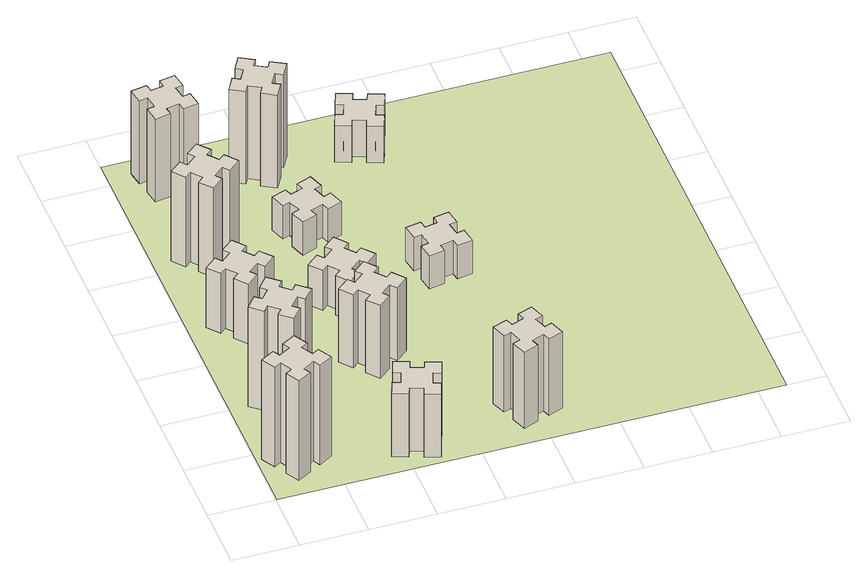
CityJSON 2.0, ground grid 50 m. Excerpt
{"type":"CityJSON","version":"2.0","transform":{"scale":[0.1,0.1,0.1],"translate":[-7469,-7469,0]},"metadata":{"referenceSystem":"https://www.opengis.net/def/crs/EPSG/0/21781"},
"CityObjects":{
"building1":{"type":"Building","attributes":{"class":"1000","function":"1000","usage":"1000","yearOfConstruction":2016,"roofType":"1000","measuredHeight":90,"storeysAboveGround":30,"storeysBelowGround":0},"geometry":[{"type":"Solid","lod":"1","boundaries":[[[[0,1,2,3,4,5,6,7,8,9,10,11,12,13,14,15,16,17,18,19]],[[17,16,20,21]],[[16,15,22,20]],[[15,14,23,22]],[[14,13,24,23]],[[13,12,25,24]],[[12,11,26,25]],[[11,10,27,26]],[[10,9,28,27]],[[9,8,29,28]],[[8,7,30,29]],[[7,6,31,30]],[[6,5,32,31]],[[5,4,33,32]],[[4,3,34,33]],[[3,2,35,34]],[[2,1,36,35]],[[1,0,37,36]],[[0,19,38,37]],[[19,18,39,38]],[[18,17,21,39]],[[24,25,26,27,28,29,30,31,32,33,34,35,36,37,38,39,21,20,22,23]]]]}]},
"building2":{"type":"Building","attributes":{"class":"1000","function":"1000","usage":"1000","yearOfConstruction":2016,"roofType":"1000","measuredHeight":90,"storeysAboveGround":30,"storeysBelowGround":0},"geometry":[{"type":"Solid","lod":"1","boundaries":[[[[40,41,42,43,44,45,46,47,48,49,50,51,52,53,54,55,56,57,58,59]],[[57,56,60,61]],[[56,55,62,60]],[[55,54,63,62]],[[54,53,64,63]],[[53,52,65,64]],[[52,51,66,65]],[[51,50,67,66]],[[50,49,68,67]],[[49,48,69,68]],[[48,47,70,69]],[[47,46,71,70]],[[46,45,72,71]],[[45,44,73,72]],[[44,43,74,73]],[[43,42,75,74]],[[42,41,76,75]],[[41,40,77,76]],[[40,59,78,77]],[[59,58,79,78]],[[58,57,61,79]],[[64,65,66,67,68,69,70,71,72,73,74,75,76,77,78,79,61,60,62,63]]]]}]},
"building3":{"type":"Building","attributes":{"class":"1000","function":"1000","usage":"1000","yearOfConstruction":2016,"roofType":"1000","measuredHeight":54,"storeysAboveGround":30,"storeysBelowGround":0},"geometry":[{"type":"Solid","lod":"1","boundaries":[[[[80,81,82,83,84,85,86,87,88,89,90,91,92,93,94,95,96,97,98,99]],[[97,96,100,101]],[[96,95,102,100]],[[95,94,103,102]],[[94,93,104,103]],[[93,92,105,104]],[[92,91,106,105]],[[91,90,107,106]],[[90,89,108,107]],[[89,88,109,108]],[[88,87,110,109]],[[87,86,111,110]],[[86,85,112,111]],[[85,84,113,112]],[[84,83,114,113]],[[83,82,115,114]],[[82,81,116,115]],[[81,80,117,116]],[[80,99,118,117]],[[99,98,119,118]],[[98,97,101,119]],[[104,105,106,107,108,109,110,111,112,113,114,115,116,117,118,119,101,100,102,103]]]]}]},
"building4":{"type":"Building","attributes":{"class":"1000","function":"1000","usage":"1000","yearOfConstruction":2016,"roofType":"1000","measuredHeight":81,"storeysAboveGround":30,"storeysBelowGround":0},"geometry":[{"type":"Solid","lod":"1","boundaries":[[[[120,121,122,123,124,125,126,127,128,129,130,131,132,133,134,135,136,137,138,139]],[[137,136,140,141]],[[136,135,142,140]],[[135,134,143,142]],[[134,133,144,143]],[[133,132,145,144]],[[132,131,146,145]],[[131,130,147,146]],[[130,129,148,147]],[[129,128,149,148]],[[128,127,150,149]],[[127,126,151,150]],[[126,125,152,151]],[[125,124,153,152]],[[124,123,154,153]],[[123,122,155,154]],[[122,121,156,155]],[[121,120,157,156]],[[120,139,158,157]],[[139,138,159,158]],[[138,137,141,159]],[[144,145,146,147,148,149,150,151,152,153,154,155,156,157,158,159,141,140,142,143]]]]}]},
"building5":{"type":"Building","attributes":{"class":"1000","function":"1000","usage":"1000","yearOfConstruction":2016,"roofType":"1000","measuredHeight":57,"storeysAboveGround":30,"storeysBelowGround":0},"geometry":[{"type":"Solid","lod":"1","boundaries":[[[[160,161,162,163,164,165,166,167,168,169,170,171,172,173,174,175,176,177,178,179]],[[177,176,180,181]],[[176,175,182,180]],[[175,174,183,182]],[[174,173,184,183]],[[173,172,185,184]],[[172,171,186,185]],[[171,170,187,186]],[[170,169,188,187]],[[169,168,189,188]],[[168,167,190,189]],[[167,166,191,190]],[[166,165,192,191]],[[165,164,193,192]],[[164,163,194,193]],[[163,162,195,194]],[[162,161,196,195]],[[161,160,197,196]],[[160,179,198,197]],[[179,178,199,198]],[[178,177,181,199]],[[184,185,186,187,188,189,190,191,192,193,194,195,196,197,198,199,181,180,182,183]]]]}]},
"building6":{"type":"Building","attributes":{"class":"1000","function":"1000","usage":"1000","yearOfConstruction":2016,"roofType":"1000","measuredHeight":75,"storeysAboveGround":30,"storeysBelowGround":0},"geometry":[{"type":"Solid","lod":"1","boundaries":[[[[200,201,202,203,204,205,206,207,208,209,210,211,212,213,214,215,216,217,218,219]],[[217,216,220,221]],[[216,215,222,220]],[[215,214,223,222]],[[214,213,224,223]],[[213,212,225,224]],[[212,211,226,225]],[[211,210,227,226]],[[210,209,228,227]],[[209,208,229,228]],[[208,207,230,229]],[[207,206,231,230]],[[206,205,232,231]],[[205,204,233,232]],[[204,203,234,233]],[[203,202,235,234]],[[202,201,236,235]],[[201,200,237,236]],[[200,219,238,237]],[[219,218,239,238]],[[218,217,221,239]],[[224,225,226,227,228,229,230,231,232,233,234,235,236,237,238,239,221,220,222,223]]]]}]},
"building7":{"type":"Building","attributes":{"class":"1000","function":"1000","usage":"1000","yearOfConstruction":2016,"roofType":"1000","measuredHeight":66,"storeysAboveGround":30,"storeysBelowGround":0},"geometry":[{"type":"Solid","lod":"1","boundaries":[[[[240,241,242,243,244,245,246,247,248,249,250,251,252,253,254,255,256,257,258,259]],[[257,256,260,261]],[[256,255,262,260]],[[255,254,263,262]],[[254,253,264,263]],[[253,252,265,264]],[[252,251,266,265]],[[251,250,267,266]],[[250,249,268,267]],[[249,248,269,268]],[[248,247,270,269]],[[247,246,271,270]],[[246,245,272,271]],[[245,244,273,272]],[[244,243,274,273]],[[243,242,275,274]],[[242,241,276,275]],[[241,240,277,276]],[[240,259,278,277]],[[259,258,279,278]],[[258,257,261,279]],[[264,265,266,267,268,269,270,271,272,273,274,275,276,277,278,279,261,260,262,263]]]]}]},
"building8":{"type":"Building","attributes":{"class":"1000","function":"1000","usage":"1000","yearOfConstruction":2016,"roofType":"1000","measuredHeight":36,"storeysAboveGround":30,"storeysBelowGround":0},"geometry":[{"type":"Solid","lod":"1","boundaries":[[[[280,281,282,283,284,285,286,287,288,289,290,291,292,293,294,295,296,297,298,299]],[[297,296,300,301]],[[296,295,302,300]],[[295,294,303,302]],[[294,293,304,303]],[[293,292,305,304]],[[292,291,306,305]],[[291,290,307,306]],[[290,289,308,307]],[[289,288,309,308]],[[288,287,310,309]],[[287,286,311,310]],[[286,285,312,311]],[[285,284,313,312]],[[284,283,314,313]],[[283,282,315,314]],[[282,281,316,315]],[[281,280,317,316]],[[280,299,318,317]],[[299,298,319,318]],[[298,297,301,319]],[[304,305,306,307,308,309,310,311,312,313,314,315,316,317,318,319,301,300,302,303]]]]}]},
"building9":{"type":"Building","attributes":{"class":"1000","function":"1000","usage":"1000","yearOfConstruction":2016,"roofType":"1000","measuredHeight":30,"storeysAboveGround":30,"storeysBelowGround":0},"geometry":[{"type":"Solid","lod":"1","boundaries":[[[[320,321,322,323,324,325,326,327,328,329,330,331,332,333,334,335,336,337,338,339]],[[337,336,340,341]],[[336,335,342,340]],[[335,334,343,342]],[[334,333,344,343]],[[333,332,345,344]],[[332,331,346,345]],[[331,330,347,346]],[[330,329,348,347]],[[329,328,349,348]],[[328,327,350,349]],[[327,326,351,350]],[[326,325,352,351]],[[325,324,353,352]],[[324,323,354,353]],[[323,322,355,354]],[[322,321,356,355]],[[321,320,357,356]],[[320,339,358,357]],[[339,338,359,358]],[[338,337,341,359]],[[344,345,346,347,348,349,350,351,352,353,354,355,356,357,358,359,341,340,342,343]]]]}]},
"building10":{"type":"Building","attributes":{"class":"1000","function":"1000","usage":"1000","yearOfConstruction":2016,"roofType":"1000","measuredHeight":84,"storeysAboveGround":30,"storeysBelowGround":0},"geometry":[{"type":"Solid","lod":"1","boundaries":[[[[360,361,362,363,364,365,366,367,368,369,370,371,372,373,374,375,376,377,378,379]],[[377,376,380,381]],[[376,375,382,380]],[[375,374,383,382]],[[374,373,384,383]],[[373,372,385,384]],[[372,371,386,385]],[[371,370,387,386]],[[370,369,388,387]],[[369,368,389,388]],[[368,367,390,389]],[[367,366,391,390]],[[366,365,392,391]],[[365,364,393,392]],[[364,363,394,393]],[[363,362,395,394]],[[362,361,396,395]],[[361,360,397,396]],[[360,379,398,397]],[[379,378,399,398]],[[378,377,381,399]],[[384,385,386,387,388,389,390,391,392,393,394,395,396,397,398,399,381,380,382,383]]]]}]},
"building11":{"type":"Building","attributes":{"class":"1000","function":"1000","usage":"1000","yearOfConstruction":2016,"roofType":"1000","measuredHeight":69,"storeysAboveGround":30,"storeysBelowGround":0},"geometry":[{"type":"Solid","lod":"1","boundaries":[[[[400,401,402,403,404,405,406,407,408,409,410,411,412,413,414,415,416,417,418,419]],[[417,416,420,421]],[[416,415,422,420]],[[415,414,423,422]],[[414,413,424,423]],[[413,412,425,424]],[[412,411,426,425]],[[411,410,427,426]],[[410,409,428,427]],[[409,408,429,428]],[[408,407,430,429]],[[407,406,431,430]],[[406,405,432,431]],[[405,404,433,432]],[[404,403,434,433]],[[403,402,435,434]],[[402,401,436,435]],[[401,400,437,436]],[[400,419,438,437]],[[419,418,439,438]],[[418,417,421,439]],[[424,425,426,427,428,429,430,431,432,433,434,435,436,437,438,439,421,420,422,423]]]]}]},
"building12":{"type":"Building","attributes":{"class":"1000","function":"1000","usage":"1000","yearOfConstruction":2016,"roofType":"1000","measuredHeight":30,"storeysAboveGround":30,"storeysBelowGround":0},"geometry":[{"type":"Solid","lod":"1","boundaries":[[[[440,441,442,443,444,445,446,447,448,449,450,451,452,453,454,455,456,457,458,459]],[[457,456,460,461]],[[456,455,462,460]],[[455,454,463,462]],[[454,453,464,463]],[[453,452,465,464]],[[452,451,466,465]],[[451,450,467,466]],[[450,449,468,467]],[[449,448,469,468]],[[448,447,470,469]],[[447,446,471,470]],[[446,445,472,471]],[[445,444,473,472]],[[444,443,474,473]],[[443,442,475,474]],[[442,441,476,475]],[[441,440,477,476]],[[440,459,478,477]],[[459,458,479,478]],[[458,457,461,479]],[[464,465,466,467,468,469,470,471,472,473,474,475,476,477,478,479,461,460,462,463]]]]}]},
"building13":{"type":"Building","attributes":{"class":"1000","function":"1000","usage":"1000","yearOfConstruction":2016,"roofType":"1000","measuredHeight":33,"storeysAboveGround":30,"storeysBelowGround":0},"geometry":[{"type":"Solid","lod":"1","boundaries":[[[[480,481,482,483,484,485,486,487,488,489,490,491,492,493,494,495,496,497,498,499]],[[497,496,500,501]],[[496,495,502,500]],[[495,494,503,502]],[[494,493,504,503]],[[493,492,505,504]],[[492,491,506,505]],[[491,490,507,506]],[[490,489,508,507]],[[489,488,509,508]],[[488,487,510,509]],[[487,486,511,510]],[[486,485,512,511]],[[485,484,513,512]],[[484,483,514,513]],[[483,482,515,514]],[[482,481,516,515]],[[481,480,517,516]],[[480,499,518,517]],[[499,498,519,518]],[[498,497,501,519]],[[504,505,506,507,508,509,510,511,512,513,514,515,516,517,518,519,501,500,502,503]]]]}]},
"landuse1":{"type":"LandUse","attributes":{"name":"plot1","function":"1010"},"geometry":[{"type":"MultiSurface","lod":"1","boundaries":[[[520,521,522,523]]]}]}
},
"vertices":[
[155,364,0],[205,277,0],[153,247,0],[213,143,0],[317,203,0],[287,255,0],[374,305,0],[404,253,0],[508,313,0],[448,417,0],[396,387,0],[346,474,0],[398,504,0],[338,608,0],[234,548,0],[264,496,0],[177,446,0],[147,498,0],[43,438,0],[103,334,0],[177,446,900],[147,498,900],[264,496,900],[234,548,900],[338,608,900],[398,504,900],[346,474,900],[396,387,900],[448,417,900],[508,313,900],[404,253,900],[374,305,900],[287,255,900],[317,203,900],[213,143,900],[153,247,900],[205,277,900],[155,364,900],[103,334,900],[43,438,900],
[484,1067,0],[408,1132,0],[446,1178,0],[354,1255,0],[277,1163,0],[323,1124,0],[259,1048,0],[213,1086,0],[136,994,0],[228,917,0],[266,963,0],[343,899,0],[304,853,0],[396,776,0],[473,868,0],[427,906,0],[492,983,0],[538,944,0],[615,1036,0],[523,1113,0],[492,983,900],[538,944,900],[427,906,900],[473,868,900],[396,776,900],[304,853,900],[343,899,900],[266,963,900],[228,917,900],[136,994,900],[213,1086,900],[259,1048,900],[323,1124,900],[277,1163,900],[354,1255,900],[446,1178,900],[408,1132,900],[484,1067,900],[523,1113,900],[615,1036,900],
[492,1888,0],[427,1964,0],[473,2003,0],[396,2095,0],[304,2018,0],[343,1972,0],[266,1907,0],[228,1953,0],[136,1876,0],[213,1784,0],[259,1823,0],[323,1746,0],[277,1708,0],[354,1616,0],[446,1693,0],[408,1739,0],[484,1803,0],[523,1757,0],[615,1834,0],[538,1926,0],[484,1803,540],[523,1757,540],[408,1739,540],[446,1693,540],[354,1616,540],[277,1708,540],[323,1746,540],[259,1823,540],[213,1784,540],[136,1876,540],[228,1953,540],[266,1907,540],[343,1972,540],[304,2018,540],[396,2095,540],[473,2003,540],[427,1964,540],[492,1888,540],[538,1926,540],[615,1834,540],
[343,2712,0],[266,2647,0],[228,2693,0],[136,2616,0],[213,2524,0],[259,2563,0],[323,2486,0],[277,2448,0],[354,2356,0],[446,2433,0],[408,2479,0],[484,2543,0],[523,2497,0],[615,2574,0],[538,2666,0],[492,2628,0],[427,2704,0],[473,2743,0],[396,2835,0],[304,2758,0],[427,2704,810],[473,2743,810],[492,2628,810],[538,2666,810],[615,2574,810],[523,2497,810],[484,2543,810],[408,2479,810],[446,2433,810],[354,2356,810],[277,2448,810],[323,2486,810],[259,2563,810],[213,2524,810],[136,2616,810],[228,2693,810],[266,2647,810],[343,2712,810],[304,2758,810],[396,2835,810],
[1029,360,0],[995,266,0],[939,287,0],[897,174,0],[1010,133,0],[1031,189,0],[1125,155,0],[1104,99,0],[1217,57,0],[1258,170,0],[1202,191,0],[1236,285,0],[1292,264,0],[1333,377,0],[1220,418,0],[1200,362,0],[1106,396,0],[1127,452,0],[1014,493,0],[973,380,0],[1106,396,570],[1127,452,570],[1200,362,570],[1220,418,570],[1333,377,570],[1292,264,570],[1236,285,570],[1202,191,570],[1258,170,570],[1217,57,570],[1104,99,570],[1125,155,570],[1031,189,570],[1010,133,570],[897,174,570],[939,287,570],[995,266,570],[1029,360,570],[973,380,570],[1014,493,570],
[492,3405,0],[475,3504,0],[534,3514,0],[513,3632,0],[395,3611,0],[405,3552,0],[307,3535,0],[297,3594,0],[178,3573,0],[199,3455,0],[258,3465,0],[276,3367,0],[217,3357,0],[237,3238,0],[356,3259,0],[345,3318,0],[444,3336,0],[454,3277,0],[572,3297,0],[551,3416,0],[444,3336,750],[454,3277,750],[345,3318,750],[356,3259,750],[237,3238,750],[217,3357,750],[276,3367,750],[258,3465,750],[199,3455,750],[178,3573,750],[297,3594,750],[307,3535,750],[405,3552,750],[395,3611,750],[513,3632,750],[534,3514,750],[475,3504,750],[492,3405,750],[551,3416,750],[572,3297,750],
[1083,1332,0],[1006,1267,0],[968,1313,0],[876,1236,0],[953,1144,0],[999,1183,0],[1063,1106,0],[1017,1068,0],[1094,976,0],[1186,1053,0],[1148,1099,0],[1224,1163,0],[1263,1117,0],[1355,1194,0],[1278,1286,0],[1232,1248,0],[1167,1324,0],[1213,1363,0],[1136,1455,0],[1044,1378,0],[1167,1324,660],[1213,1363,660],[1232,1248,660],[1278,1286,660],[1355,1194,660],[1263,1117,660],[1224,1163,660],[1148,1099,660],[1186,1053,660],[1094,976,660],[1017,1068,660],[1063,1106,660],[999,1183,660],[953,1144,660],[876,1236,660],[968,1313,660],[1006,1267,660],[1083,1332,660],[1044,1378,660],[1136,1455,660],
[1232,1888,0],[1167,1964,0],[1213,2003,0],[1136,2095,0],[1044,2018,0],[1083,1972,0],[1006,1907,0],[968,1953,0],[876,1876,0],[953,1784,0],[999,1823,0],[1063,1746,0],[1017,1708,0],[1094,1616,0],[1186,1693,0],[1148,1739,0],[1224,1803,0],[1263,1757,0],[1355,1834,0],[1278,1926,0],[1224,1803,360],[1263,1757,360],[1148,1739,360],[1186,1693,360],[1094,1616,360],[1017,1708,360],[1063,1746,360],[999,1823,360],[953,1784,360],[876,1876,360],[968,1953,360],[1006,1907,360],[1083,1972,360],[1044,2018,360],[1136,2095,360],[1213,2003,360],[1167,1964,360],[1232,1888,360],[1278,1926,360],[1355,1834,360],
[1106,2475,0],[1200,2509,0],[1220,2453,0],[1333,2494,0],[1292,2607,0],[1236,2586,0],[1202,2680,0],[1258,2700,0],[1217,2813,0],[1104,2772,0],[1125,2716,0],[1031,2682,0],[1010,2738,0],[897,2697,0],[939,2584,0],[995,2605,0],[1029,2511,0],[973,2490,0],[1014,2377,0],[1127,2419,0],[1029,2511,300],[973,2490,300],[995,2605,300],[939,2584,300],[897,2697,300],[1010,2738,300],[1031,2682,300],[1125,2716,300],[1104,2772,300],[1217,2813,300],[1258,2700,300],[1202,2680,300],[1236,2586,300],[1292,2607,300],[1333,2494,300],[1220,2453,300],[1200,2509,300],[1106,2475,300],[1127,2419,300],[1014,2377,300],
[917,3265,0],[1004,3215,0],[974,3163,0],[1078,3103,0],[1138,3207,0],[1086,3237,0],[1136,3324,0],[1188,3294,0],[1248,3398,0],[1144,3458,0],[1114,3406,0],[1027,3456,0],[1057,3508,0],[953,3568,0],[893,3464,0],[945,3434,0],[895,3347,0],[843,3377,0],[783,3273,0],[887,3213,0],[895,3347,840],[843,3377,840],[945,3434,840],[893,3464,840],[953,3568,840],[1057,3508,840],[1027,3456,840],[1114,3406,840],[1144,3458,840],[1248,3398,840],[1188,3294,840],[1136,3324,840],[1086,3237,840],[1138,3207,840],[1078,3103,840],[974,3163,840],[1004,3215,840],[917,3265,840],[887,3213,840],[783,3273,840],
[1965,496,0],[1871,462,0],[1850,518,0],[1737,477,0],[1779,364,0],[1835,385,0],[1869,291,0],[1813,270,0],[1854,157,0],[1967,199,0],[1946,255,0],[2040,289,0],[2060,233,0],[2173,274,0],[2132,387,0],[2076,366,0],[2042,460,0],[2098,480,0],[2057,593,0],[1944,552,0],[2042,460,690],[2098,480,690],[2076,366,690],[2132,387,690],[2173,274,690],[2060,233,690],[2040,289,690],[1946,255,690],[1967,199,690],[1854,157,690],[1813,270,690],[1869,291,690],[1835,385,690],[1779,364,690],[1737,477,690],[1850,518,690],[1871,462,690],[1965,496,690],[1944,552,690],[2057,593,690],
[1972,1925,0],[1955,2024,0],[2014,2034,0],[1993,2152,0],[1875,2131,0],[1885,2072,0],[1787,2055,0],[1777,2114,0],[1658,2093,0],[1679,1975,0],[1738,1985,0],[1756,1887,0],[1697,1877,0],[1717,1758,0],[1836,1779,0],[1825,1838,0],[1924,1856,0],[1934,1797,0],[2052,1817,0],[2031,1936,0],[1924,1856,300],[1934,1797,300],[1825,1838,300],[1836,1779,300],[1717,1758,300],[1697,1877,300],[1756,1887,300],[1738,1985,300],[1679,1975,300],[1658,2093,300],[1777,2114,300],[1787,2055,300],[1885,2072,300],[1875,2131,300],[1993,2152,300],[2014,2034,300],[1955,2024,300],[1972,1925,300],[2031,1936,300],[2052,1817,300],
[1671,3249,0],[1765,3215,0],[1744,3159,0],[1857,3117,0],[1898,3230,0],[1842,3251,0],[1876,3345,0],[1932,3324,0],[1973,3437,0],[1860,3478,0],[1840,3422,0],[1746,3456,0],[1767,3512,0],[1654,3553,0],[1613,3440,0],[1669,3420,0],[1635,3326,0],[1579,3347,0],[1537,3234,0],[1650,3193,0],[1635,3326,330],[1579,3347,330],[1669,3420,330],[1613,3440,330],[1654,3553,330],[1767,3512,330],[1746,3456,330],[1840,3422,330],[1860,3478,330],[1973,3437,330],[1932,3324,330],[1876,3345,330],[1842,3251,330],[1898,3230,330],[1857,3117,330],[1744,3159,330],[1765,3215,330],[1671,3249,330],[1650,3193,330],[1537,3234,330],
[5,3705,0],[3705,3705,0],[3705,5,0],[5,5,0]
]}
